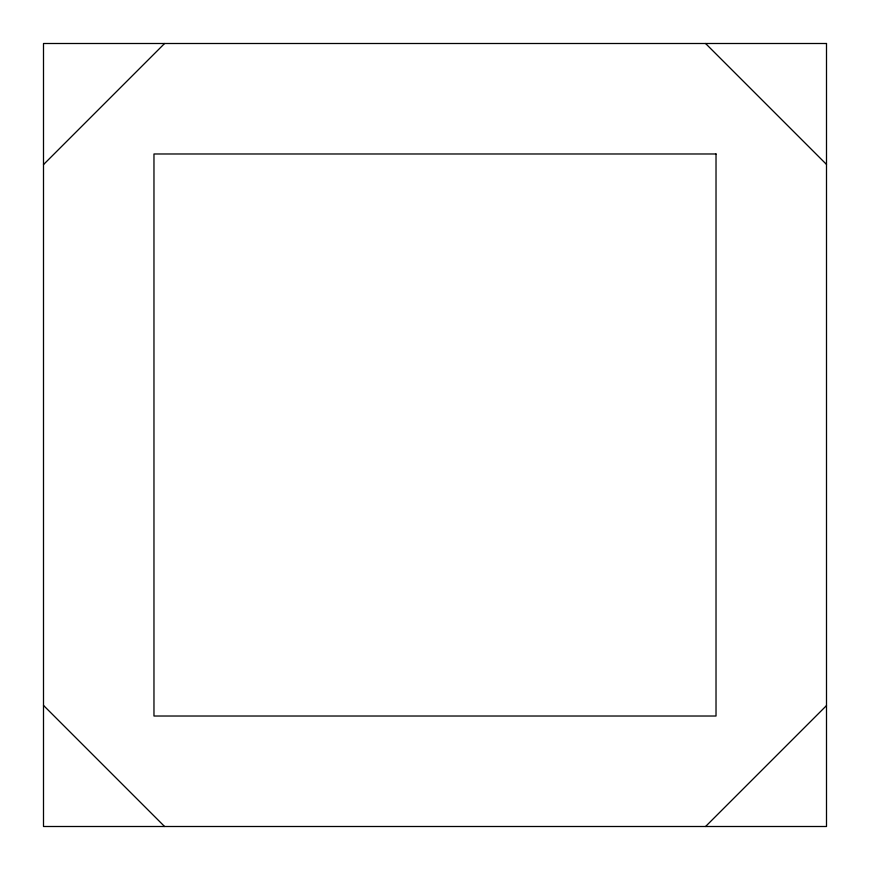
<?xml version="1.0" encoding="UTF-8"?>
<svg xmlns="http://www.w3.org/2000/svg" width="870" height="870" viewBox="0 0 870 870"><rect width="100%" height="100%" fill="white"/><g stroke="black" fill="none" stroke-linecap="round" stroke-linejoin="round"><path stroke-width="1.3" d="M43.5 164.593L164.593 43.5M705.57 826.5L826.5 705.57M705.57 43.5L826.5 164.43M43.5 705.407L164.593 826.5M826.5 43.5L43.5 43.5L43.5 826.5L826.5 826.5L826.5 43.5M716.021 153.979L153.968 153.979L153.968 716.021L716.021 716.021L716.021 153.979"/></g></svg>
